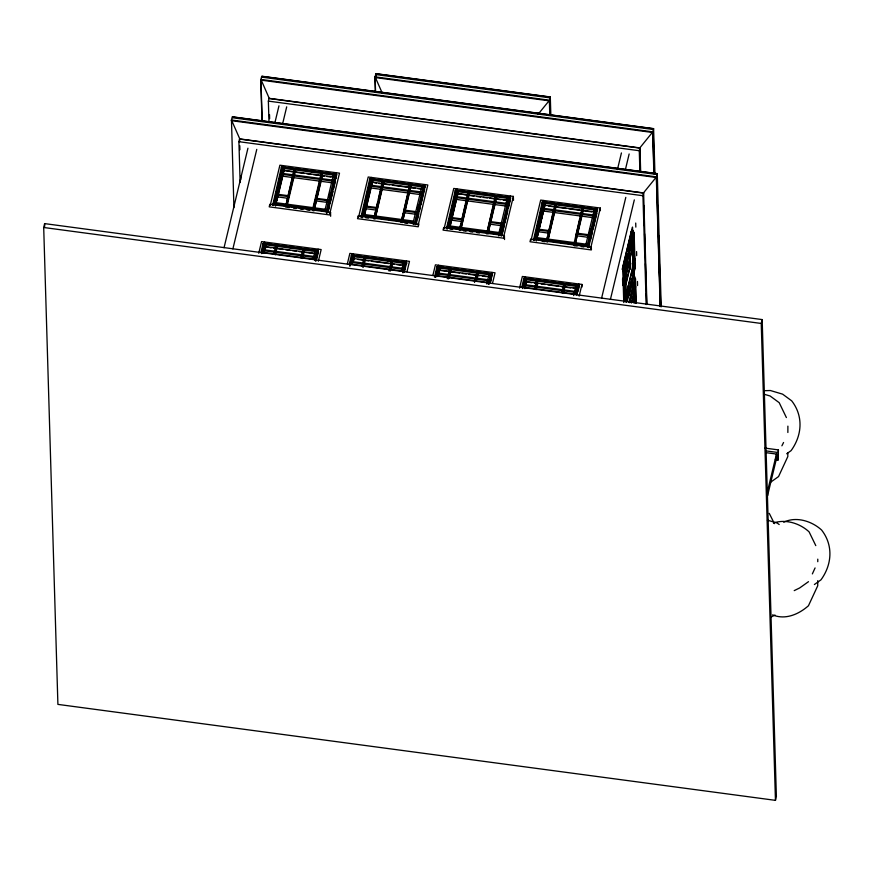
<?xml version="1.0" encoding="UTF-8"?>
<svg xmlns="http://www.w3.org/2000/svg" width="874" height="874" viewBox="0 0 874 874"><rect width="100%" height="100%" fill="white"/><g stroke="black" fill="none" stroke-linecap="round" stroke-linejoin="round"><path stroke-width="1.31" d="M787.835 452.754L787.813 456.578L778.548 476.57L770.835 482.044M787.867 432.499L787.889 426.13M817.736 580.675L817.725 585.777L808.45 605.758C798.749 614.302 785.289 620.234 772.605 614.87M817.769 561.698L817.78 559.152M43.7 227.491L44.629 223.613L762.172 319.578L776.385 796.476L775.457 800.355L57.903 704.389L43.7 227.491L761.243 323.456L775.457 800.355M240.132 182.491L238.908 141.686L239.585 138.89L643.614 192.925L646.935 304.469M261.992 120.776L260.78 80.091L261.708 76.213L653.599 128.631L654.932 173.391M224.039 247.746L247.943 148.198M232.877 248.926L256.77 149.378M268.974 121.475L268.362 101.111L269.039 98.314L639.954 147.925L640.686 172.353M274.96 122.491L278.97 105.809M282.684 123.529L286.694 106.847M258.748 253.263L261.555 241.585L321.162 249.56L318.354 261.239M270.23 205.434L279.888 165.197L339.505 173.172L329.848 213.409M260.911 252.63L263.14 243.376L318.333 250.762L318.376 252.083M272.633 205.324L281.472 166.989L336.676 174.374L336.075 178.34M261.61 252.728L263.828 243.475L263.872 244.796M282.171 167.087L273.322 205.423M261.785 253.668L264.593 241.989M273.584 204.538L282.925 165.601M262.233 252.597L264.429 243.442L316.858 250.456L316.934 252.761M262.965 249.625L262.735 250.598L315.175 257.612L315.219 259.37L315.459 258.409L315.405 256.639L262.965 249.625L263.019 251.395M276.097 194.946L276.304 194.083L288.365 195.7L288.158 196.563L276.097 194.946L276.151 196.716L276.304 194.083M281.308 173.238L281.078 174.21L333.507 181.213L333.562 182.983L333.792 182.021L333.748 180.252L281.308 173.238L281.362 175.008M263.238 250.969L264.494 245.747M274.37 204.625L275.616 199.403M278.129 188.948L280.008 181.115M263.751 252.794L265.947 243.649M284.279 167.262L275.507 203.839L275.572 206.144M264.024 253.362L265.609 246.741L315.285 253.384M275.998 203.456L283.952 170.354L333.628 176.996M265.073 249.866L266.013 245.944M276.829 200.911L282.783 176.089M283.722 172.167L284.356 169.556M273.682 254.214L275.878 245.07M294.221 168.682L285.492 207.029M286.748 201.796L287.688 197.885M288.311 195.263L290.507 186.118M291.14 183.507L292.397 178.285M293.019 175.674L293.959 171.752M274.928 254.378L277.124 245.233M286.683 205.423L295.467 168.846M275.299 254.837L277.178 247.003M287.36 204.582L295.521 170.616M300.951 257.863L303.147 248.719M312.706 208.908L321.49 172.331M302.262 254.4L302.885 251.788M313.7 206.756L319.971 180.623M320.605 178.012L321.228 175.401M328.843 202.626L328.995 200.004L315.896 198.245L315.689 199.108L328.799 200.867L328.843 202.626L315.733 200.878M302.196 258.027L304.392 248.882M322.735 172.495L313.995 210.842L312.761 210.678M302.557 258.486L304.447 250.641M314.629 208.231L321.217 180.787M321.84 178.176L322.473 175.565M313.154 259.403L315.35 250.259M324.899 210.448L333.682 173.871M328.853 196.858L329.804 192.881M314.662 259.6L316.858 250.456M326.417 210.656L335.201 174.068L282.761 167.054L273.988 203.642L326.417 210.656L326.483 212.95M315.175 257.612L315.405 256.639M328.799 200.867L328.995 200.004M333.507 181.213L333.748 180.252M315.044 260.594L316.617 254.061M327.433 209.028L335.266 176.373L335.201 174.068M315.427 259.928L318.125 249.145M326.81 213.005L336.468 172.757M315.776 259.928L317.644 250.674M327.455 211.3L335.987 174.287M315.798 261.337L318.333 250.762M327.094 211.29L327.138 212.622L327.826 212.71L336.676 174.374M316.781 258.693L318.06 253.405M328.143 211.388L329.411 206.1M330.044 203.456L332.907 191.559M333.54 188.915L335.441 180.984M330.536 212.393L329.913 214.971L269.203 206.854L269.826 204.276L330.536 212.393L330.656 216.282M375.405 92.48L374.957 77.524L375.886 73.645L550.303 96.97L550.828 114.647M347.371 263.773L349.862 253.394L409.48 261.37L406.989 271.748M358.548 217.244L368.205 177.007L427.812 184.982L418.154 225.219M349.229 264.451L351.446 255.197L406.65 262.571L406.683 263.904M370.521 180.219L370.478 178.897L361.639 217.233L360.94 217.145L369.789 178.809L424.983 186.184L425.026 187.517M349.6 265.86L352.146 255.284M349.961 265.86L352.899 253.799M361.585 217.648L371.242 177.411M350.234 265.707L352.735 255.263L405.175 262.276L403.362 272.404M362.36 217.746L362.295 215.452L371.079 178.875L423.519 185.889L423.584 188.183M351.239 264.09L351.872 261.479M365.507 204.68L367.386 196.847M352.058 264.603L354.254 255.459M363.813 215.649L372.597 179.072M353.282 261.195L353.926 258.551L403.602 265.193M364.316 215.266L372.258 182.163L421.934 188.806M353.697 260.376L354.331 257.754M364.829 214.032L370.784 189.21M371.406 186.599L372.663 181.366M362 266.024L364.196 256.88M382.539 180.492L373.81 218.839L375.044 219.003L383.773 180.656M374.749 214.917L376.006 209.694M376.628 207.083L377.885 201.85M378.508 199.239L380.703 190.095M362.928 267.499L365.441 257.043M363.606 266.646L365.496 258.813M375.678 216.391L383.828 182.426M388.952 270.973L391.465 260.528M409.797 184.141L401.068 222.488M390.58 266.209L391.202 263.598M402.018 218.566L403.264 213.343M403.897 210.721L408.289 192.433M408.912 189.822L409.545 187.211M390.197 271.148L392.71 260.692M411.042 184.305L402.313 222.652M391.814 266.373L392.448 263.762M402.947 220.04L411.097 186.075M401.461 271.213L403.657 262.069M422 185.681L413.216 222.258L413.282 224.552M417.171 208.668L418.122 204.691M402.663 272.721L405.175 262.276M423.519 185.889L414.735 222.466L362.295 215.452M415.434 222.149L423.267 189.483M403.635 272.644L406.443 260.965M415.117 224.815L424.786 184.578M404.411 270.416L405.962 262.484M416.09 221.788L424.294 186.096M404.422 271.825L406.65 262.571M416.144 224.52L424.983 186.184M417.411 219.232L418.679 213.944M419.312 211.3L420.263 207.335M420.897 204.691L424.709 188.839M432.925 275.223L435.416 264.833L495.034 272.808L492.543 283.198M444.101 228.682L453.759 188.445L513.366 196.421L513.486 200.31M434.465 277.211L437 266.636L492.204 274.021L490.653 281.952M446.494 228.584L455.343 190.248L510.536 197.633L510.58 198.955M435.471 275.976L437.699 266.723L437.961 270.197M435.831 275.987L437.732 268.056M447.51 227.349L456.031 190.335L447.193 228.671M435.656 276.927L438.453 265.237M447.138 229.097L456.796 188.85M435.787 277.156L438.289 266.701L490.729 273.715L488.916 283.853M449.487 222.662L450.427 218.74M453.879 204.363L454.819 200.452M437.612 276.053L439.808 266.909M449.367 227.098L458.151 190.521M437.885 276.61L439.48 269.99L489.156 276.632M449.87 226.705L457.812 193.602L507.488 200.244L506.854 202.899M439.251 271.814L439.884 269.203M450.383 225.47L456.556 199.272M457.594 195.426L458.216 192.815M447.237 278.773L449.749 268.318M468.093 191.93L459.363 230.277M448.548 275.31L449.804 270.088M459.986 227.666L460.926 223.744M462.182 218.522L465.318 205.456M466.891 198.922L467.83 195M462.28 220.718L462.073 221.581L451.355 220.15M448.482 278.937L450.995 268.482M469.327 192.094L460.598 230.441M449.16 278.096L451.05 270.252M461.232 227.83L469.382 193.864M474.506 282.422L477.018 271.967M495.35 195.579L486.621 233.926M476.133 277.648L476.756 275.037M487.572 230.004L493.526 205.182M476.068 281.275L478.264 272.131M496.596 195.743L487.867 234.09M477.368 277.823L478.307 273.901M488.5 231.479L496.651 197.513M486.698 283.963L489.211 273.507M507.554 197.12L498.77 233.708L498.836 236.002M500.179 230.703L501.13 226.727M488.216 284.17L490.729 273.715M509.072 197.327L500.289 233.904L447.849 226.89L456.632 190.314L509.072 197.327L509.138 199.622M456.337 199.403L507.433 206.242L507.663 205.27L507.608 203.5L455.168 196.486L455.223 198.256M500.671 234.898L508.821 200.933M489.287 283.176L491.516 273.923M509.848 197.535L500.999 235.871M489.189 284.083L491.996 272.404M500.988 234.953L510.34 196.016M489.648 283.176L491.549 275.244M501.643 233.227L509.892 198.857M489.975 283.274L492.204 274.021M501.698 235.969L510.536 197.633M502.015 234.647L504.232 225.394M504.866 222.75L507.728 210.852M508.362 208.209L510.263 200.277M503.708 236.657L513.366 196.421M504.407 235.641L503.785 238.231L443.063 230.113L443.686 227.524L504.407 235.641L504.517 239.531M549.779 114.439L549.375 100.849L550.303 96.97M519.549 288.147L522.357 276.468L581.964 284.432L582.04 287.022M531.031 240.317L540.689 200.08L600.307 208.045L600.383 210.634M521.712 287.513L523.941 278.26L579.134 285.645L578.217 290.933M533.435 240.208L542.273 201.872L597.477 209.257L597.51 210.579M522.412 287.612L524.629 278.358L524.662 279.68M542.972 201.97L534.123 240.306M522.586 288.551L525.394 276.872M534.375 239.421L543.726 200.485M523.034 287.47L525.23 278.325L577.659 285.339L576.479 292.866M543.562 201.938L534.79 238.515L587.219 245.528L596.002 208.952L543.562 201.938L543.639 204.232M535.161 239.509L536.112 235.587M537.149 230.736L536.942 231.599L536.898 229.829L548.959 231.446M537.674 229.054L538.93 223.831M543.322 205.543L541.924 210.852L541.88 209.083L594.309 216.097L594.364 217.866M524.553 287.677L526.749 278.533M545.081 202.145L536.297 238.722L536.374 241.016M524.815 288.245L526.41 281.614L576.086 288.267M536.8 238.34L538.395 231.719L549.003 233.205M539.029 229.064L544.753 205.226L594.429 211.879M524.826 288.606L526.104 283.318M536.811 238.711L544.753 205.226M525.241 287.36L526.498 282.138M536.997 238.405L544.841 205.751M534.484 289.097L536.68 279.942M555.023 203.555L546.294 241.901M546.916 239.29L547.55 236.679M548.173 234.068L550.052 226.224M550.686 223.613L553.504 211.858M535.729 289.261L537.925 280.117M556.268 203.729L547.539 242.076M536.101 289.72L537.663 283.187M548.162 239.454L556.006 206.799M561.753 292.735L563.949 283.591M582.292 207.204L573.562 245.55M576.064 235.106L579.833 219.429M580.456 216.807L581.713 211.584M588.333 237.335L576.534 235.762L576.687 233.129L589.797 234.888L589.852 236.646M562.998 292.91L565.194 283.766M583.526 207.367L574.797 245.714M563.359 293.369L564.932 286.836M575.431 243.103L583.275 210.448M573.639 295.587L576.141 285.142M585.7 245.332L594.484 208.755M589.021 234.385L590.289 229.086M592.834 218.5L593.785 214.523M575.463 294.483L577.659 285.339M587.601 246.523L596.068 211.246L596.002 208.952M576.228 294.8L578.446 285.547L578.479 286.88M596.778 209.159L587.94 247.495M576.436 294.418L578.927 284.028M587.918 246.577L597.27 207.641M576.895 293.489L578.162 288.202M588.257 246.173L596.505 211.814M576.916 294.899L579.134 285.645M588.628 247.593L597.477 209.257M590.529 239.662L592.43 231.73M593.075 229.086L596.876 213.223M579.156 296.122L581.964 284.432M590.638 248.282L600.307 208.045M591.337 247.276L590.715 249.855L530.005 241.737L530.627 239.148L591.337 247.276L591.414 249.866M617.415 169.622L621.425 152.939M625.456 169.37L629.149 153.966M601.585 298.242L625.795 197.371M639.888 171.085L639.276 150.721L639.954 147.925M610.413 299.421L634.316 199.873M653.883 173.194L652.67 132.498L653.599 128.631M631.389 230.889L622.255 268.974L624.32 269.258L633.464 231.162L631.41 231.337M622.583 268.394L632.503 227.076L632.634 231.686M623.566 266.461L626.669 253.547M627.281 250.969L632.558 229.021M626.003 301.803L625.063 270.121L634.098 232.462L631.705 232.145M646.192 304.545L642.947 195.721L643.614 192.925M623.337 278.391L625.183 278.631L634.196 240.186M625.183 278.631L634.218 240.984M625.434 285.448L630.733 263.38M626.079 283.646L630.449 265.467M623.883 296.756L625.729 297.007L634.743 258.551M625.729 297.007L634.764 259.349M627.936 295.401L629.193 290.146M629.826 287.513L631.716 279.636M634.426 268.351L634.557 267.815L633.311 273.507M626.997 299.782L632.678 276.14M656.33 177.498L657.259 173.631L232.255 116.788L231.326 120.656L656.33 177.498L660.176 306.621M626.713 301.88L635.125 266.821M627.051 301.552L635.158 267.794L634.098 232.462M628.963 295.598L633.923 274.939M628.854 302.48L634.83 277.091L632.765 276.818L634.83 277.091M631.978 284.411L633.825 284.651L634.12 303.289M629.859 301.759L635.474 278.391L636.217 303.398M629.892 302.732L635.496 279.363M631.509 302.983L635.562 286.104M631.847 302.48L635.584 286.901M761.243 323.456L762.172 319.578M776.462 454.065L767.416 491.723L767.547 495.776L776.582 458.129L776.462 454.065L765.733 452.623M775.325 459.713L778.013 460.074L778.406 449.902L764.99 448.1M778.013 460.074L778.406 449.902M815.081 567.936L812.361 573.901M781.902 445.816L783.563 442.484M538.034 114.385L549.528 100.204L375.11 76.868L375.558 91.825M639.681 148.067L652.823 131.854L260.933 79.436L269.312 98.533L639.681 148.067L639.965 157.549M643.428 195.776L643.351 193.067L656.483 176.854L231.479 120.011L233.915 207.641M786.676 453.77L791.079 450.645C802.157 435.416 803.577 416.068 791.691 400.838L782.601 394.152L770.344 390.514L763.603 390.722M808.494 581.68L799.688 587.94L794.215 590.627M814.382 584.531L820.981 579.833C832.059 564.604 833.479 545.256 821.593 530.026C811.804 521.068 796.094 516.108 783.727 522.226M773.435 523.002C785.595 518.861 799.808 523.242 809.106 531.873L815.792 545.627M770.66 617.219L775.041 615.077M374.957 77.524L549.375 100.849M260.78 80.091L652.67 132.498M268.362 101.111L639.276 150.721M643.351 193.067L239.869 139.097L231.479 120.011M238.908 141.686L642.947 195.721M286.071 168.169L282.04 167.622L282.073 168.944M310.292 171.402L312.979 171.763M323.741 173.205L326.439 173.565M375.733 180.153L378.42 180.514M382.462 181.049L385.15 181.41M389.181 181.956L391.88 182.316M408.027 184.469L410.714 184.829M421.476 186.271L424.163 186.632L424.207 187.954M486.851 195.011L489.538 195.372M493.581 195.918L496.268 196.279M500.299 196.814L502.998 197.174M507.029 197.71L509.717 198.07L509.761 199.403M548.216 203.227L542.841 202.506L542.874 203.828M552.259 203.762L554.946 204.123M558.978 204.669L561.676 205.019M584.542 208.078L587.241 208.438M592.616 209.159L596.658 209.705L596.691 211.027M333.398 175.051L283.995 168.442L284.072 170.747M421.716 186.861L372.313 180.263L372.379 182.557M292.08 171.817L283.952 170.354M294.702 172.156L304.097 173.413M306.763 173.773L310.816 174.308M313.438 174.669L324.232 176.111M326.789 176.461L330.951 177.007M376.388 183.092L372.258 182.163M378.988 183.431L389.738 184.873M392.404 185.233L415.237 188.281M417.772 188.62L421.945 189.177M473.959 196.137L457.812 193.602M476.625 196.486L480.645 197.032M483.3 197.393L487.364 197.928M489.975 198.278L500.791 199.72M503.326 200.07L507.499 200.616M548.785 206.144L552.881 206.69M555.503 207.04L566.243 208.471M568.898 208.831L579.67 210.273M582.248 210.623L591.753 211.89M369.385 186.02L421.825 193.034L421.88 194.793M454.939 197.458L507.379 204.472L507.433 206.242M282.466 176.155L332.218 182.808M370.784 187.965L420.536 194.618M543.267 211.027L593.02 217.681M631.279 231.872L633.344 232.145M631.738 233.118L634.131 233.434L625.096 271.093L622.703 270.776M576.49 233.992L589.589 235.74L589.644 237.51M537.106 228.966L549.167 230.583M326.428 201.424L329.05 201.774M404.05 212.688L417.16 214.447L417.106 212.677L403.996 210.918L404.203 210.066L417.313 211.814L417.368 213.584M489.604 224.126L501.403 225.71M277.484 196.89L288.202 198.332M365.802 208.7L376.519 210.142M275.791 202.659L325.183 209.268M364.097 214.469L413.5 221.078M449.651 225.907L499.054 232.517M536.581 237.542L585.984 244.141M278.795 204.276L281.483 204.636M311.078 208.591L313.777 208.952M324.538 210.394L327.226 210.754L327.269 212.076M365.758 215.911L361.727 215.365L361.76 216.697M376.519 217.353L379.218 217.713M396.709 220.051L399.396 220.412M455.354 227.895L458.042 228.256M487.637 232.211L490.325 232.571M553.045 240.962L555.733 241.322M566.505 242.754L569.192 243.114M272.59 204.003L327.783 211.388M360.907 215.812L416.1 223.198M446.461 227.262L501.654 234.636M533.391 238.886L588.584 246.271M286.77 207.225L289.469 207.575M293.5 208.121L296.188 208.482M300.23 209.017L302.917 209.378M306.96 209.924L309.647 210.284M365.671 217.768L368.358 218.129M404.684 222.99L407.382 223.351M449.881 229.032L452.568 229.392M463.329 230.834L466.028 231.195M470.059 231.73L472.747 232.091M476.789 232.637L479.476 232.997M542.197 241.377L544.884 241.737M574.48 245.703L577.179 246.064M581.21 246.599L583.898 246.96M622.266 269.421L624.331 269.695L633.464 231.162M622.67 269.804L625.063 270.121M623.315 277.593L625.15 277.845M266.384 244.37L263.697 244.01L263.74 245.332M289.261 247.429L291.949 247.79M302.71 249.232L305.408 249.593M309.44 250.128L312.127 250.488M354.702 256.18L357.39 256.541M361.432 257.087L364.119 257.448M368.162 257.983L370.849 258.343M386.996 260.507L389.684 260.856M400.445 262.298L405.831 263.019L405.864 264.341M441.599 267.805L437.568 267.269L437.601 268.591M465.82 271.049L468.508 271.399M472.55 271.945L475.238 272.306M479.269 272.841L481.967 273.201M527.186 279.254L524.498 278.893L524.542 280.215M531.228 279.789L533.916 280.15M537.958 280.696L540.645 281.057M544.677 281.592L547.375 281.952M563.511 284.116L566.21 284.465M315.066 251.439L265.663 244.829L265.729 247.134M403.373 263.249L353.97 256.65L354.046 258.944M575.857 286.322L526.465 279.713L526.53 282.007M271.071 247.845L265.609 246.741M273.671 248.183L283.089 249.451M285.754 249.811L289.786 250.346M292.429 250.696L296.505 251.242M299.105 251.592L303.212 252.138M305.78 252.488L315.296 253.755M357.958 259.458L362.054 260.015M364.677 260.354L368.73 260.9M371.384 261.26L388.843 263.587M391.421 263.937L394.207 264.309M396.763 264.658L400.926 265.204M439.491 270.361L447.608 271.453M450.23 271.803L459.626 273.059M462.291 273.42L466.334 273.955M468.967 274.316L479.76 275.747M482.317 276.097L486.479 276.643M527.765 282.171L531.873 282.728M534.473 283.067L538.548 283.613M541.192 283.963L545.223 284.509M547.889 284.869L558.639 286.301M561.239 286.65L570.722 287.917M573.257 288.256L576.097 288.639M623.861 295.958L625.697 296.21M436.836 272.874L489.265 279.888L489.32 281.657L489.09 282.63L489.036 280.86L436.607 273.846M351.053 262.408L403.482 269.421L403.537 271.18M264.134 252.542L313.875 259.196M352.441 264.352L402.193 271.006M437.994 275.791L487.747 282.444M524.935 287.415L574.677 294.068M765.711 450.864L777.784 452.481M763.985 394.185L770.114 395.998L779.204 402.685L786.392 417.575M767.383 520.15L777.183 523.056L779.204 524.542M769.251 513.344L774.408 523.635M375.11 76.868L382.451 93.573M657.259 173.631L661.225 306.829M656.822 176.439L657.193 188.718M657.674 205.095L658.046 217.375M658.57 235.117L658.941 247.397M659.422 263.773L659.794 276.053M660.318 293.795L660.689 306.075M656.811 182.655L656.975 188.107M657.707 212.677L657.827 216.763M658.559 241.333L658.723 246.785M659.444 271.344L659.608 276.807M660.307 300.001L660.46 305.463M656.483 176.854L660.329 305.976M653.326 136.89L653.686 149.148M654.178 165.503L654.418 173.675M652.823 131.854L654.08 173.904M643.712 205.281L644.313 225.656M644.564 233.795L645.165 254.17M645.449 263.675L646.061 284.039M646.345 293.544L646.662 304.403M640.205 165.667L640.369 171.085M635.715 223.034L635.835 227.109M636.567 251.57L636.687 255.645M637.463 281.461L637.583 285.536M633.847 234.625L634.841 268.001M635.212 280.543L635.89 303.245M634.076 251.723L634.36 261.108M634.961 281.559L635.245 290.944M634.109 257.622L634.229 261.654M634.95 286.115L635.114 291.479M633.869 273.005L634 277.615M632.459 238.733L633.508 274.054M633.825 284.651L634.349 302.317M631.989 231.392L632.066 234.057M632.219 239.695L633.279 275.026M630.307 258.737L630.591 268.252M629.946 255.634L630.351 269.225M628.362 285.569L628.625 294.396M628.155 286.432L628.417 295.259M627.303 260.201L627.543 268.329M627.095 261.064L627.335 269.192M625.38 269.913L626.33 301.956M624.462 269.159L625.292 301.88M624.418 301.333L623.413 267.488L622.791 270.066L623.763 302.568M622.539 278.806L622.747 285.514M594.593 216.894L594.539 215.135L542.109 208.121L542.164 209.88M594.265 212.229L594.2 209.935L544.797 203.325L544.873 205.619M588.027 245.638L588.071 246.96M578.315 286.093L578.359 287.415M550.194 110.616L550.314 114.68M549.528 100.204L549.975 115.16M542.273 201.872L542.317 203.194M534.211 238.438L534.254 239.76M525.23 278.325L525.296 280.62M523.941 278.26L523.974 279.582M507.335 200.605L507.27 198.311L457.867 191.701L457.932 193.995M501.097 234.013L501.13 235.335M491.385 274.458L491.417 275.791M488.992 276.992L488.927 274.698L439.524 268.089L439.6 270.383M456.228 191.22L456.337 195.11M455.9 190.882L455.944 192.204M455.343 190.248L455.387 191.57M437 266.636L437.044 267.957M422.109 193.831L422.055 192.062L369.615 185.048L369.669 186.817M415.412 223.11L415.445 224.432M403.766 270.219L403.712 268.449L351.282 261.435L351.337 263.205M375.886 73.645L375.962 76.366M370.674 179.782L370.784 183.66M370.347 179.432L370.39 180.765M369.789 178.809L369.833 180.131M351.446 255.197L351.49 256.519M335.856 174.822L335.889 176.144M315.896 198.245L315.94 200.015M317.513 251.209L317.557 252.531M281.472 166.989L281.515 168.321M273.409 203.555L273.453 204.887M269.52 114.603L269.64 118.678M260.976 80.801L262.189 121.486M264.024 244.359L264.134 248.238M263.14 243.376L263.172 244.709M239.585 138.89L239.662 141.61M239.782 145.685L239.902 149.771M240.678 175.619L240.798 179.694M44.629 223.613L44.716 226.344M232.845 117.018L232.659 117.772L656.56 174.461L656.745 173.718L232.845 117.018M262.287 76.442L262.113 77.196L652.9 129.461L653.075 128.707L262.287 76.442M376.476 73.875L376.29 74.629L549.604 97.812L549.79 97.058L376.476 73.875M358.132 216.086L357.51 218.664L418.231 226.781L418.854 224.203L358.132 216.086M364.666 207.662L364.458 208.525L364.403 206.756L376.465 208.373L376.672 207.509L364.611 205.903L364.666 207.662M450.219 219.112L450.012 219.964L449.957 218.205L462.018 219.811L462.226 218.959L450.165 217.342L450.219 219.112M489.757 221.504L489.549 222.367L502.659 224.115L502.714 225.885L502.867 223.252L489.757 221.504M523.821 286.268L523.592 287.24L523.537 285.47L575.977 292.484L576.021 294.254L576.261 293.282L576.206 291.523L523.766 284.509L523.821 286.268"/></g></svg>
